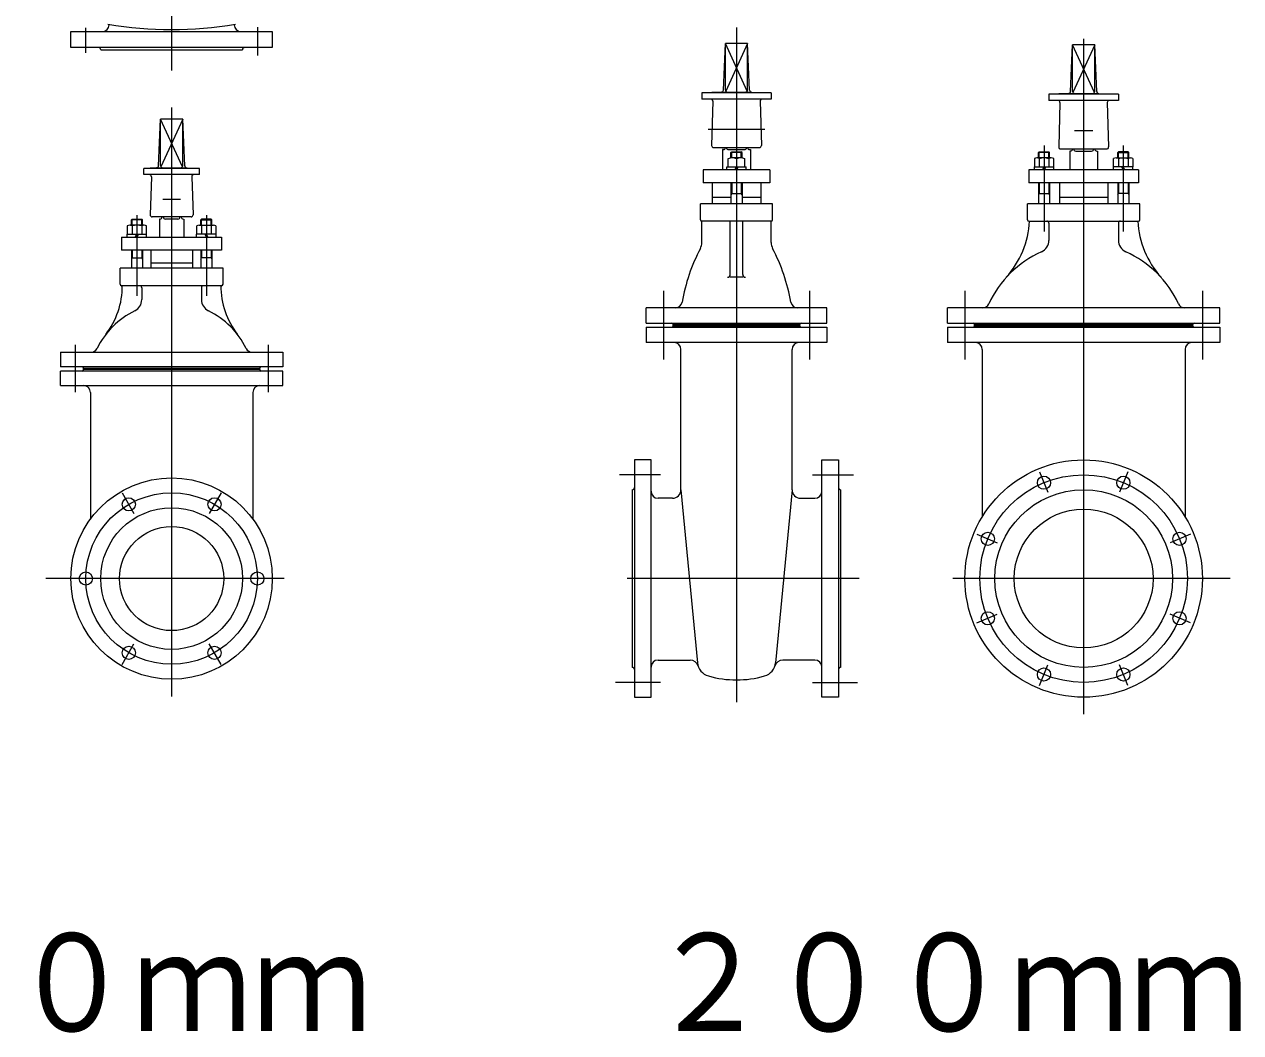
# Model space of a CAD drawing. Units: millimetres, scale not verified. Extents: x -6861 to 6861, y -3554 to 3095.
# Drawn here: x -2051 to -299, y -3554 to -2101 of the extents above; entities that cross this region are included whole.
import ezdxf
from ezdxf.enums import TextEntityAlignment as Align

# ---------------------------------------------------------------- set-up
doc = ezdxf.new("R2010")
doc.units = ezdxf.units.MM
doc.header["$LTSCALE"] = 20
doc.layers.add('0-4_TEMP', color=3, linetype='Continuous', lineweight=18)
doc.layers.add('0-6_仕切弁', color=7, linetype='Continuous', lineweight=18)
doc.styles.add('ＭＳ ゴシック', font='')
doc.styles.get('ＭＳ ゴシック').set_extended_font_data('MS Gothic')

msp = doc.modelspace()

# ---------------------------------------------------------------- linework, layer by layer
at = {"layer": '0-4_TEMP'}
for p, q in [((-1838.4, -1827.56), (-1838.4, -2167.56)), ((-1961.9, -2142.25), (-1961.9, -2106.03)), ((-1714.9, -2105.28), (-1714.9, -2145.98)), ((-1024.9, -2105.49), (-1024.9, -3077.69)), ((-524.9, -2121.82), (-524.9, -3094.96)), ((-1838.4, -2220.74), (-1838.4, -3069.59)), ((-581.9, -2275.56), (-581.9, -2399.7)), ((-467.9, -2275.56), (-467.9, -2399.7)), ((-1888.4, -2375.86), (-1888.4, -2492.1)), ((-1788.4, -2375.86), (-1788.4, -2492.1)), ((-1129.9, -2485.24), (-1129.9, -2583.95)), ((-919.9, -2485.24), (-919.9, -2583.95)), ((-695.9, -2485.24), (-695.9, -2583.95)), ((-353.9, -2485.24), (-353.9, -2583.95)), ((-1977.4, -2562.67), (-1977.4, -2631.1)), ((-1699.4, -2562.67), (-1699.4, -2631.1)), ((-1134.35, -2750.06), (-1193.42, -2750.06)), ((-915.44, -2750.06), (-856.37, -2750.06)), ((-588.64, -2745.66), (-576.41, -2775.18)), ((-461.15, -2745.66), (-473.38, -2775.18)), ((-1909.75, -2775.97), (-1892.62, -2805.64)), ((-1767.04, -2775.97), (-1784.18, -2805.64)), ((-678.8, -2835.81), (-649.27, -2848.04)), ((-371, -2835.81), (-400.52, -2848.04)), ((-1676.36, -2899.56), (-2019.46, -2899.56)), ((-848.19, -2899.56), (-1182.43, -2899.56)), ((-314.1, -2899.56), (-713.11, -2899.56)), ((-678.8, -2963.3), (-649.27, -2951.07)), ((-371, -2963.3), (-400.52, -2951.07)), ((-1909.75, -3023.15), (-1892.62, -2993.47)), ((-1767.04, -3023.15), (-1784.18, -2993.47)), ((-588.64, -3053.46), (-576.41, -3023.93)), ((-461.15, -3053.46), (-473.38, -3023.93)), ((-1134.35, -3049.06), (-1199.33, -3049.06)), ((-915.44, -3049.06), (-850.47, -3049.06))]:
    msp.add_line(p, q, dxfattribs=at)
for centre, radius in [((-524.9, -2899.56), 149.5), ((-1838.4, -2899.56), 123.5)]:
    msp.add_circle(centre, radius, dxfattribs=at)
at = {"layer": '0-6_仕切弁'}
for p, q in [((-1983.4, -2111.56), (-1693.4, -2111.56)), ((-1983.4, -2134.56), (-1983.4, -2111.56)), ((-1693.4, -2111.56), (-1693.4, -2134.56)), ((-1693.4, -2134.56), (-1983.4, -2134.56)), ((-1043.78, -2195.85), (-1040.9, -2128.63)), ((-1040.9, -2195.63), (-1040.9, -2128.63)), ((-1009.46, -2197.39), (-1040.9, -2128.63)), ((-1008.9, -2128.63), (-1040.9, -2128.63)), ((-1008.9, -2128.63), (-1040.33, -2197.39)), ((-1006.02, -2195.85), (-1008.9, -2128.63)), ((-1008.9, -2195.63), (-1008.9, -2128.63)), ((-543.78, -2197.85), (-540.9, -2130.63)), ((-540.9, -2197.63), (-540.9, -2130.63)), ((-509.46, -2199.39), (-540.9, -2130.63)), ((-508.9, -2130.63), (-540.9, -2130.63)), ((-508.9, -2130.63), (-540.33, -2199.39)), ((-506.02, -2197.85), (-508.9, -2130.63)), ((-508.9, -2197.63), (-508.9, -2130.63)), ((-1940.4, -2137.56), (-1736.4, -2137.56)), ((-1046.68, -2198.72), (-1074.9, -2199.63)), ((-974.9, -2199.63), (-1074.9, -2199.63)), ((-1074.9, -2199.63), (-1074.9, -2208.63)), ((-1046.04, -2198.63), (-1003.75, -2198.63)), ((-1003.12, -2198.72), (-974.9, -2199.63)), ((-974.9, -2199.63), (-974.9, -2208.63)), ((-546.68, -2200.72), (-574.9, -2201.63)), ((-574.9, -2201.63), (-574.9, -2210.63)), ((-546.04, -2200.63), (-503.75, -2200.63)), ((-474.9, -2201.63), (-474.9, -2210.63)), ((-974.9, -2208.63), (-1074.9, -2208.63)), ((-1058.98, -2211.72), (-1060.81, -2275.55)), ((-990.81, -2211.72), (-988.98, -2275.55)), ((-474.9, -2210.63), (-574.9, -2210.63)), ((-558.98, -2213.72), (-560.81, -2277.55)), ((-490.81, -2213.72), (-488.98, -2277.55)), ((-1857.28, -2304.82), (-1854.4, -2237.56)), ((-1854.4, -2304.56), (-1854.4, -2237.56)), ((-1822.97, -2306.31), (-1854.4, -2237.56)), ((-1822.4, -2237.56), (-1854.4, -2237.56)), ((-1822.4, -2237.56), (-1853.83, -2306.31)), ((-1822.4, -2304.56), (-1822.4, -2237.56)), ((-1819.52, -2304.82), (-1822.4, -2237.56)), ((-984.17, -2252.63), (-1065.62, -2252.63)), ((-511.82, -2254.63), (-537.97, -2254.63)), ((-1057.81, -2278.63), (-991.98, -2278.63)), ((-1044.9, -2281.56), (-1044.9, -2310.56)), ((-1043.82, -2281.56), (-1044.9, -2281.56)), ((-1036.9, -2306.56), (-1036.9, -2294.58)), ((-1036.4, -2281.56), (-1013.4, -2281.56)), ((-1032.9, -2285.64), (-1031.81, -2284.56)), ((-1016.9, -2285.64), (-1032.9, -2285.64)), ((-1032.9, -2293.56), (-1032.9, -2285.64)), ((-1031.81, -2293.56), (-1031.81, -2284.56)), ((-1031.81, -2284.56), (-1017.98, -2284.56)), ((-1018.9, -2293.56), (-1030.9, -2293.56)), ((-1024.9, -2294.58), (-1024.9, -2306.56)), ((-1017.98, -2293.56), (-1017.98, -2284.56)), ((-1016.9, -2285.64), (-1017.98, -2284.56)), ((-1016.9, -2293.56), (-1016.9, -2285.64)), ((-1012.9, -2306.56), (-1012.9, -2294.58)), ((-1005.97, -2281.56), (-1004.9, -2281.56)), ((-1004.9, -2281.56), (-1004.9, -2310.56)), ((-595.75, -2294.58), (-595.75, -2306.56)), ((-571.5, -2293.56), (-592.29, -2293.56)), ((-589.9, -2285.64), (-588.81, -2284.56)), ((-573.9, -2285.64), (-589.9, -2285.64)), ((-589.9, -2293.56), (-589.9, -2285.64)), ((-588.82, -2294.58), (-588.82, -2306.56)), ((-588.81, -2293.56), (-588.81, -2284.56)), ((-588.81, -2284.56), (-574.98, -2284.56)), ((-574.98, -2293.56), (-574.98, -2284.56)), ((-573.9, -2285.64), (-574.98, -2284.56)), ((-574.97, -2294.58), (-574.97, -2306.56)), ((-573.9, -2293.56), (-573.9, -2285.64)), ((-568.04, -2306.56), (-568.04, -2294.58)), ((-557.81, -2280.63), (-491.98, -2280.63)), ((-544.9, -2283.56), (-544.9, -2310.56)), ((-543.82, -2283.56), (-544.9, -2283.56)), ((-536.4, -2283.56), (-513.4, -2283.56)), ((-505.97, -2283.56), (-504.9, -2283.56)), ((-504.9, -2283.56), (-504.9, -2310.56)), ((-481.75, -2306.56), (-481.75, -2294.58)), ((-478.29, -2293.56), (-457.5, -2293.56)), ((-475.9, -2285.64), (-474.81, -2284.56)), ((-475.9, -2285.64), (-459.9, -2285.64)), ((-475.9, -2293.56), (-475.9, -2285.64)), ((-474.82, -2294.58), (-474.82, -2306.56)), ((-474.81, -2293.56), (-474.81, -2284.56)), ((-460.98, -2284.56), (-474.81, -2284.56)), ((-460.98, -2293.56), (-460.98, -2284.56)), ((-459.9, -2285.64), (-460.98, -2284.56)), ((-460.97, -2294.58), (-460.97, -2306.56)), ((-459.9, -2293.56), (-459.9, -2285.64)), ((-454.04, -2294.58), (-454.04, -2306.56)), ((-1860.14, -2307.69), (-1878.4, -2308.56)), ((-1798.4, -2308.56), (-1878.4, -2308.56)), ((-1878.4, -2317.56), (-1878.4, -2308.56)), ((-1859.39, -2307.56), (-1817.4, -2307.56)), ((-1816.66, -2307.69), (-1798.4, -2308.56)), ((-1798.4, -2317.56), (-1798.4, -2308.56)), ((-976.9, -2310.56), (-1072.9, -2310.56)), ((-1072.9, -2310.56), (-1072.9, -2329.56)), ((-1038.9, -2306.56), (-1010.9, -2306.56)), ((-1038.9, -2310.56), (-1038.9, -2306.56)), ((-1027.21, -2310.56), (-1024.9, -2306.56)), ((-1022.59, -2306.56), (-1024.9, -2310.56)), ((-1010.9, -2310.56), (-1010.9, -2306.56)), ((-976.9, -2310.56), (-976.9, -2329.56)), ((-445.9, -2310.56), (-603.9, -2310.56)), ((-603.9, -2310.56), (-603.9, -2329.56)), ((-595.9, -2306.56), (-567.9, -2306.56)), ((-595.9, -2310.56), (-595.9, -2306.56)), ((-584.21, -2310.56), (-581.9, -2306.56)), ((-579.59, -2306.56), (-581.9, -2310.56)), ((-567.9, -2310.56), (-567.9, -2306.56)), ((-453.9, -2306.56), (-481.9, -2306.56)), ((-481.9, -2310.56), (-481.9, -2306.56)), ((-470.21, -2306.56), (-467.9, -2310.56)), ((-465.59, -2310.56), (-467.9, -2306.56)), ((-453.9, -2310.56), (-453.9, -2306.56)), ((-445.9, -2310.56), (-445.9, -2329.56)), ((-1798.4, -2317.56), (-1878.4, -2317.56)), ((-1867.5, -2320.66), (-1869.3, -2375.46)), ((-1809.3, -2320.66), (-1807.5, -2375.46)), ((-976.9, -2329.56), (-1072.9, -2329.56)), ((-1059.9, -2329.56), (-1059.9, -2359.56)), ((-1032.9, -2329.56), (-1032.9, -2359.56)), ((-1031.8, -2329.56), (-1031.8, -2344.56)), ((-1018, -2329.56), (-1018, -2344.56)), ((-1016.9, -2329.56), (-1016.9, -2359.56)), ((-989.9, -2329.56), (-989.9, -2359.56)), ((-445.9, -2329.56), (-603.9, -2329.56)), ((-589.9, -2329.56), (-589.9, -2359.56)), ((-588.8, -2329.56), (-588.8, -2344.56)), ((-575, -2329.56), (-575, -2344.56)), ((-573.9, -2329.56), (-573.9, -2359.56)), ((-559.9, -2329.56), (-559.9, -2359.56)), ((-489.9, -2329.56), (-489.9, -2359.56)), ((-475.9, -2329.56), (-475.9, -2359.56)), ((-474.8, -2329.56), (-474.8, -2344.56)), ((-461, -2329.56), (-461, -2344.56)), ((-459.9, -2329.56), (-459.9, -2359.56)), ((-1031.8, -2344.56), (-1032.9, -2346.46)), ((-1032.9, -2344.56), (-1016.9, -2344.56)), ((-1016.9, -2346.46), (-1018, -2344.56)), ((-588.8, -2344.56), (-589.9, -2346.46)), ((-589.9, -2344.56), (-573.9, -2344.56)), ((-573.9, -2346.46), (-575, -2344.56)), ((-475.9, -2346.46), (-474.8, -2344.56)), ((-459.9, -2344.56), (-475.9, -2344.56)), ((-461, -2344.56), (-459.9, -2346.46)), ((-1825.82, -2353.56), (-1850.98, -2353.56)), ((-972.9, -2359.56), (-1076.9, -2359.56)), ((-1076.9, -2382.56), (-1076.9, -2359.56)), ((-1032.9, -2350.56), (-1059.9, -2350.56)), ((-989.9, -2350.56), (-1016.9, -2350.56)), ((-972.9, -2382.56), (-972.9, -2359.56)), ((-443.9, -2359.56), (-605.9, -2359.56)), ((-605.9, -2382.56), (-605.9, -2359.56)), ((-489.9, -2350.56), (-559.9, -2350.56)), ((-443.9, -2382.56), (-443.9, -2359.56)), ((-1896.4, -2382.64), (-1895.32, -2381.56)), ((-1895.32, -2390.56), (-1895.32, -2381.56)), ((-1895.32, -2381.56), (-1881.48, -2381.56)), ((-1881.48, -2390.56), (-1881.48, -2381.56)), ((-1880.4, -2382.64), (-1881.48, -2381.56)), ((-1810.5, -2378.56), (-1866.3, -2378.56)), ((-1855.9, -2381.56), (-1855.9, -2407.56)), ((-1855.29, -2381.56), (-1855.9, -2381.56)), ((-1829.4, -2381.56), (-1847.4, -2381.56)), ((-1821.51, -2381.56), (-1820.9, -2381.56)), ((-1820.9, -2381.56), (-1820.9, -2407.56)), ((-1796.4, -2382.64), (-1795.32, -2381.56)), ((-1795.32, -2390.56), (-1795.32, -2381.56)), ((-1781.48, -2381.56), (-1795.32, -2381.56)), ((-1781.48, -2390.56), (-1781.48, -2381.56)), ((-1780.4, -2382.64), (-1781.48, -2381.56)), ((-1902.26, -2391.58), (-1902.26, -2403.56)), ((-1878.01, -2390.56), (-1898.79, -2390.56)), ((-1880.4, -2382.64), (-1896.4, -2382.64)), ((-1896.4, -2390.56), (-1896.4, -2382.64)), ((-1895.33, -2391.58), (-1895.33, -2403.56)), ((-1881.47, -2391.58), (-1881.47, -2403.56)), ((-1880.4, -2390.56), (-1880.4, -2382.64)), ((-1874.54, -2403.56), (-1874.54, -2391.58)), ((-1802.26, -2403.56), (-1802.26, -2391.58)), ((-1798.79, -2390.56), (-1778.01, -2390.56)), ((-1796.4, -2382.64), (-1780.4, -2382.64)), ((-1796.4, -2390.56), (-1796.4, -2382.64)), ((-1795.33, -2391.58), (-1795.33, -2403.56)), ((-1781.47, -2391.58), (-1781.47, -2403.56)), ((-1780.4, -2390.56), (-1780.4, -2382.64)), ((-1774.54, -2391.58), (-1774.54, -2403.56)), ((-974.9, -2384.56), (-1074.9, -2384.56)), ((-1074.9, -2415.59), (-1074.9, -2384.56)), ((-1033.9, -2461.51), (-1033.9, -2384.56)), ((-1015.9, -2461.51), (-1015.9, -2384.56)), ((-974.9, -2415.59), (-974.9, -2384.56)), ((-603.9, -2384.56), (-445.9, -2384.56)), ((-574.9, -2387.56), (-574.9, -2412.31)), ((-474.9, -2387.56), (-474.9, -2412.31)), ((-1910.4, -2407.56), (-1766.4, -2407.56)), ((-1910.4, -2407.56), (-1910.4, -2426.56)), ((-1902.4, -2403.56), (-1874.4, -2403.56)), ((-1902.4, -2407.56), (-1902.4, -2403.56)), ((-1890.71, -2407.56), (-1888.4, -2403.56)), ((-1886.09, -2403.56), (-1888.4, -2407.56)), ((-1874.4, -2407.56), (-1874.4, -2403.56)), ((-1774.4, -2403.56), (-1802.4, -2403.56)), ((-1802.4, -2407.56), (-1802.4, -2403.56)), ((-1790.71, -2403.56), (-1788.4, -2407.56)), ((-1786.09, -2407.56), (-1788.4, -2403.56)), ((-1774.4, -2407.56), (-1774.4, -2403.56)), ((-1766.4, -2407.56), (-1766.4, -2426.56)), ((-1766.4, -2426.56), (-1910.4, -2426.56)), ((-1896.4, -2426.56), (-1896.4, -2452.56)), ((-1895.3, -2426.56), (-1895.3, -2437.56)), ((-1881.5, -2426.56), (-1881.5, -2437.56)), ((-1880.4, -2426.56), (-1880.4, -2452.56)), ((-1868.4, -2426.56), (-1868.4, -2452.56)), ((-1808.4, -2426.56), (-1808.4, -2452.56)), ((-1796.4, -2426.56), (-1796.4, -2452.56)), ((-1795.3, -2426.56), (-1795.3, -2437.56)), ((-1781.5, -2426.56), (-1781.5, -2437.56)), ((-1780.4, -2426.56), (-1780.4, -2452.56)), ((-1895.3, -2437.56), (-1896.4, -2439.46)), ((-1896.4, -2437.56), (-1880.4, -2437.56)), ((-1880.4, -2439.46), (-1881.5, -2437.56)), ((-1868.4, -2444.56), (-1808.4, -2444.56)), ((-1796.4, -2439.46), (-1795.3, -2437.56)), ((-1780.4, -2437.56), (-1796.4, -2437.56)), ((-1781.5, -2437.56), (-1780.4, -2439.46)), ((-1764.4, -2452.56), (-1912.4, -2452.56)), ((-1912.4, -2475.56), (-1912.4, -2452.56)), ((-1764.4, -2475.56), (-1764.4, -2452.56)), ((-1015.9, -2465.51), (-1033.9, -2465.51)), ((-1766.4, -2477.56), (-1910.4, -2477.56)), ((-1881.4, -2480.56), (-1881.4, -2497.69)), ((-1795.4, -2480.56), (-1795.4, -2497.69)), ((-894.9, -2509.56), (-1154.9, -2509.56)), ((-1154.9, -2531.56), (-1154.9, -2509.56)), ((-894.9, -2531.56), (-894.9, -2509.56)), ((-328.9, -2509.56), (-720.9, -2509.56)), ((-720.9, -2531.56), (-720.9, -2509.56)), ((-328.9, -2531.56), (-328.9, -2509.56)), ((-1154.9, -2531.56), (-894.9, -2531.56)), ((-1154.9, -2537.56), (-894.9, -2537.56)), ((-1154.9, -2537.56), (-1154.9, -2559.56)), ((-1115.9, -2533.56), (-933.9, -2533.56)), ((-1115.9, -2535.56), (-1115.9, -2533.56)), ((-1115.9, -2535.56), (-933.9, -2535.56)), ((-933.9, -2535.56), (-933.9, -2533.56)), ((-894.9, -2537.56), (-894.9, -2559.56)), ((-720.9, -2531.56), (-328.9, -2531.56)), ((-720.9, -2537.56), (-328.9, -2537.56)), ((-720.9, -2537.56), (-720.9, -2559.56)), ((-681.9, -2533.56), (-367.9, -2533.56)), ((-681.9, -2535.56), (-681.9, -2533.56)), ((-681.9, -2535.56), (-367.9, -2535.56)), ((-367.9, -2535.56), (-367.9, -2533.56)), ((-328.9, -2537.56), (-328.9, -2559.56)), ((-1998.4, -2573.56), (-1678.4, -2573.56)), ((-1998.4, -2573.56), (-1998.4, -2594.56)), ((-1678.4, -2573.56), (-1678.4, -2594.56)), ((-894.9, -2559.56), (-1154.9, -2559.56)), ((-1104.9, -2771.81), (-1104.9, -2569.56)), ((-944.9, -2771.81), (-944.9, -2569.56)), ((-328.9, -2559.56), (-720.9, -2559.56)), ((-670.9, -2569.56), (-670.9, -2810.53)), ((-378.9, -2569.56), (-378.9, -2810.53)), ((-1678.4, -2594.56), (-1998.4, -2594.56)), ((-1678.4, -2600.56), (-1998.4, -2600.56)), ((-1998.4, -2621.56), (-1998.4, -2600.56)), ((-1965.4, -2596.56), (-1711.4, -2596.56)), ((-1965.4, -2598.56), (-1965.4, -2596.56)), ((-1711.4, -2598.56), (-1965.4, -2598.56)), ((-1711.4, -2598.56), (-1711.4, -2596.56)), ((-1678.4, -2621.56), (-1678.4, -2600.56)), ((-1998.4, -2621.56), (-1678.4, -2621.56)), ((-1955.4, -2631.56), (-1955.4, -2813.91)), ((-1721.4, -2631.56), (-1721.4, -2813.91)), ((-1171.9, -2728.56), (-1171.9, -3070.56)), ((-1147.9, -2728.56), (-1171.9, -2728.56)), ((-1147.9, -3070.56), (-1147.9, -2728.56)), ((-901.9, -3070.56), (-901.9, -2728.56)), ((-901.9, -2728.56), (-877.9, -2728.56)), ((-877.9, -2728.56), (-877.9, -3070.56)), ((-1174.9, -2771.56), (-1174.9, -3027.56)), ((-1116.9, -2783.81), (-1137.9, -2783.81)), ((-1104.9, -2771.81), (-1081.06, -3020.83)), ((-944.9, -2771.81), (-968.73, -3020.83)), ((-932.9, -2783.81), (-911.9, -2783.81)), ((-874.9, -2771.56), (-874.9, -3027.56)), ((-1137.9, -3017.05), (-1091.56, -3017.05)), ((-911.9, -3017.05), (-958.24, -3017.05)), ((-1171.9, -3070.56), (-1147.9, -3070.56)), ((-877.9, -3070.56), (-901.9, -3070.56))]:
    msp.add_line(p, q, dxfattribs=at)
msp.add_lwpolyline([(-503.12, -2200.72), (-474.9, -2201.63), (-574.9, -2201.63)], dxfattribs=at)
for centre, radius in [((-524.9, -2899.56), 171), ((-1838.4, -2899.56), 145), ((-582.11, -2761.44), 9.5), ((-467.69, -2761.44), 9.5), ((-1900.15, -2792.6), 9.5), ((-1776.65, -2792.6), 9.5), ((-524.9, -2899.56), 128), ((-1838.4, -2899.56), 102), ((-524.9, -2899.56), 100), ((-1838.4, -2899.56), 75), ((-663.02, -2842.35), 9.5), ((-386.78, -2842.35), 9.5), ((-1961.9, -2899.56), 9.5), ((-1714.9, -2899.56), 9.5), ((-663.02, -2956.77), 9.5), ((-386.78, -2956.77), 9.5), ((-1900.15, -3006.51), 9.5), ((-1776.65, -3006.51), 9.5), ((-582.11, -3037.68), 9.5), ((-467.69, -3037.68), 9.5)]:
    msp.add_circle(centre, radius, dxfattribs=at)
for centre, radius, start, end in [((-1938.4, -2101.56), 10, 270, 0), ((-1838.4, -1546.56), 562, 260.603, 279.397), ((-1738.4, -2101.56), 10, 180, 270), ((-1943.4, -2137.56), 3, 0, 90), ((-1733.4, -2137.56), 3, 90, 180), ((-1046.77, -2195.72), 3, 271.848, 357.546), ((-1037.9, -2195.63), 3, 180, 270), ((-1011.9, -2195.63), 3, 270, 0), ((-1003.02, -2195.72), 3, 182.454, 268.152), ((-546.77, -2197.72), 3, 271.848, 357.546), ((-537.9, -2197.63), 3, 180, 270), ((-511.9, -2197.63), 3, 270, 0), ((-503.02, -2197.72), 3, 182.454, 268.152), ((-1061.98, -2211.63), 3, 358.363, 90), ((-987.81, -2211.63), 3, 90, 181.637), ((-561.98, -2213.63), 3, 358.363, 90), ((-487.81, -2213.63), 3, 90, 181.637), ((-1057.81, -2275.63), 3, 178.363, 270), ((-991.98, -2275.63), 3, 270, 1.637), ((-1043.82, -2278.56), 3, 270, 358.568), ((-1036.4, -2278.56), 3, 180, 270), ((-1030.9, -2311.69), 18.13, 70.671, 109.329), ((-1018.9, -2311.69), 18.13, 70.671, 109.329), ((-1013.4, -2278.56), 3, 270, 0), ((-1005.97, -2278.56), 3, 181.432, 270), ((-592.29, -2299.94), 6.38, 57.133, 122.867), ((-581.9, -2317.56), 24, 73.221, 106.779), ((-571.5, -2299.94), 6.38, 57.133, 122.867), ((-557.81, -2277.63), 3, 178.363, 270), ((-543.82, -2280.56), 3, 270, 358.568), ((-536.4, -2280.56), 3, 180, 270), ((-513.4, -2280.56), 3, 270, 0), ((-505.97, -2280.56), 3, 181.432, 270), ((-491.98, -2277.63), 3, 270, 1.637), ((-478.29, -2299.94), 6.38, 57.133, 122.867), ((-467.9, -2317.56), 24, 73.221, 106.779), ((-457.5, -2299.94), 6.38, 57.133, 122.867), ((-1860.28, -2304.69), 3, 272.726, 357.546), ((-1851.4, -2304.56), 3, 180, 270), ((-1825.4, -2304.56), 3, 270, 0), ((-1816.52, -2304.69), 3, 182.454, 267.274), ((-1870.5, -2320.56), 3, 358.122, 90), ((-1806.3, -2320.56), 3, 90, 181.878), ((-1866.3, -2375.56), 3, 178.122, 270), ((-1855.29, -2378.56), 3, 270, 357.917), ((-1847.4, -2378.56), 3, 180, 270), ((-1829.4, -2378.56), 3, 270, 0), ((-1821.51, -2378.56), 3, 182.083, 270), ((-1810.5, -2375.56), 3, 270, 1.878), ((-1898.79, -2396.94), 6.38, 57.133, 122.867), ((-1888.4, -2414.56), 24, 73.221, 106.779), ((-1878.01, -2396.94), 6.38, 57.133, 122.867), ((-1798.79, -2396.94), 6.38, 57.133, 122.867), ((-1788.4, -2414.56), 24, 73.221, 106.779), ((-1778.01, -2396.94), 6.38, 57.133, 122.867), ((-1074.9, -2382.56), 2, 180, 270), ((-974.9, -2382.56), 2, 270, 0), ((-732.9, -2378.48), 130, 317.975, 357.322), ((-603.9, -2382.56), 2, 180, 270), ((-577.9, -2387.56), 3, 0, 90), ((-471.9, -2387.56), 3, 90, 180), ((-316.9, -2378.48), 130, 182.678, 222.025), ((-445.9, -2382.56), 2, 270, 0), ((-1092.9, -2415.59), 18, 332.417, 0), ((-956.9, -2415.59), 18, 180, 207.583), ((-592.9, -2412.31), 18, 293.876, 0), ((-456.9, -2412.31), 18, 180, 246.124), ((-840.29, -2547.56), 267, 152.417, 170.021), ((-1209.5, -2547.56), 267, 9.979, 27.583), ((-524.9, -2565.93), 150, 113.876, 155.491), ((-524.9, -2565.93), 150, 24.509, 66.124), ((-1037.9, -2461.51), 4, 270, 0), ((-1011.9, -2461.51), 4, 180, 270), ((-2024.4, -2477.85), 115, 322.325, 0.145), ((-1910.4, -2475.56), 2, 180, 270), ((-1884.4, -2480.56), 3, 0, 90), ((-1792.4, -2480.56), 3, 90, 180), ((-1652.4, -2477.85), 115, 179.855, 217.675), ((-1766.4, -2475.56), 2, 270, 0), ((-1899.4, -2497.69), 18, 296.233, 0), ((-1777.4, -2497.69), 18, 180, 243.767), ((-1113.1, -2499.56), 10, 270, 350.021), ((-936.69, -2499.56), 10, 189.979, 270), ((-670.48, -2499.56), 10, 270, 335.491), ((-379.31, -2499.56), 10, 204.509, 270), ((-1838.4, -2621.48), 120, 116.233, 153.542), ((-1838.4, -2621.48), 120, 26.458, 63.767), ((-1117.9, -2533.56), 2, 0, 90), ((-1117.9, -2535.56), 2, 270, 0), ((-931.9, -2533.56), 2, 90, 180), ((-931.9, -2535.56), 2, 180, 270), ((-683.9, -2533.56), 2, 0, 90), ((-683.9, -2535.56), 2, 270, 0), ((-365.9, -2533.56), 2, 90, 180), ((-365.9, -2535.56), 2, 180, 270), ((-1954.78, -2563.56), 10, 270, 333.542), ((-1722.01, -2563.56), 10, 206.458, 270), ((-1114.9, -2569.56), 10, 0, 90), ((-934.9, -2569.56), 10, 90, 180), ((-680.9, -2569.56), 10, 0, 90), ((-368.9, -2569.56), 10, 90, 180), ((-1967.4, -2596.56), 2, 0, 90), ((-1967.4, -2598.56), 2, 270, 0), ((-1709.4, -2596.56), 2, 90, 180), ((-1709.4, -2598.56), 2, 180, 270), ((-1965.4, -2631.56), 10, 0, 90), ((-1711.4, -2631.56), 10, 90, 180), ((-1174.9, -2768.56), 3, 270, 0), ((-1137.9, -2773.81), 10, 180, 270), ((-1116.9, -2771.81), 12, 270, 0), ((-932.9, -2771.81), 12, 180, 270), ((-911.9, -2773.81), 10, 270, 0), ((-874.9, -2768.56), 3, 180, 270), ((-1174.9, -3030.56), 3, 0, 90), ((-1137.9, -3027.05), 10, 90, 180), ((-1091.56, -3029.05), 12, 17.667, 90), ((-1059.16, -3018.73), 22, 185.468, 253.96), ((-990.63, -3018.73), 22, 286.04, 354.532), ((-958.24, -3029.05), 12, 90, 162.333), ((-911.9, -3027.05), 10, 0, 90), ((-874.9, -3030.56), 3, 90, 180), ((-1024.9, -2899.56), 146, 253.96, 286.04)]:
    msp.add_arc(centre, radius, start, end, dxfattribs=at)

# ---------------------------------------------------------------- texts
at = {"layer": '0-6_仕切弁', "style": 'ＭＳ ゴシック', "width": 0.9}
for s, p in [('１５０ｍｍ', (-2414.22, -3593.76)), ('２００ｍｍ', (-1150.72, -3593.76))]:
    msp.add_text(s, height=140.8, dxfattribs=at).set_placement(p, align=Align.BOTTOM_LEFT)

doc.saveas('drawing.dxf')
